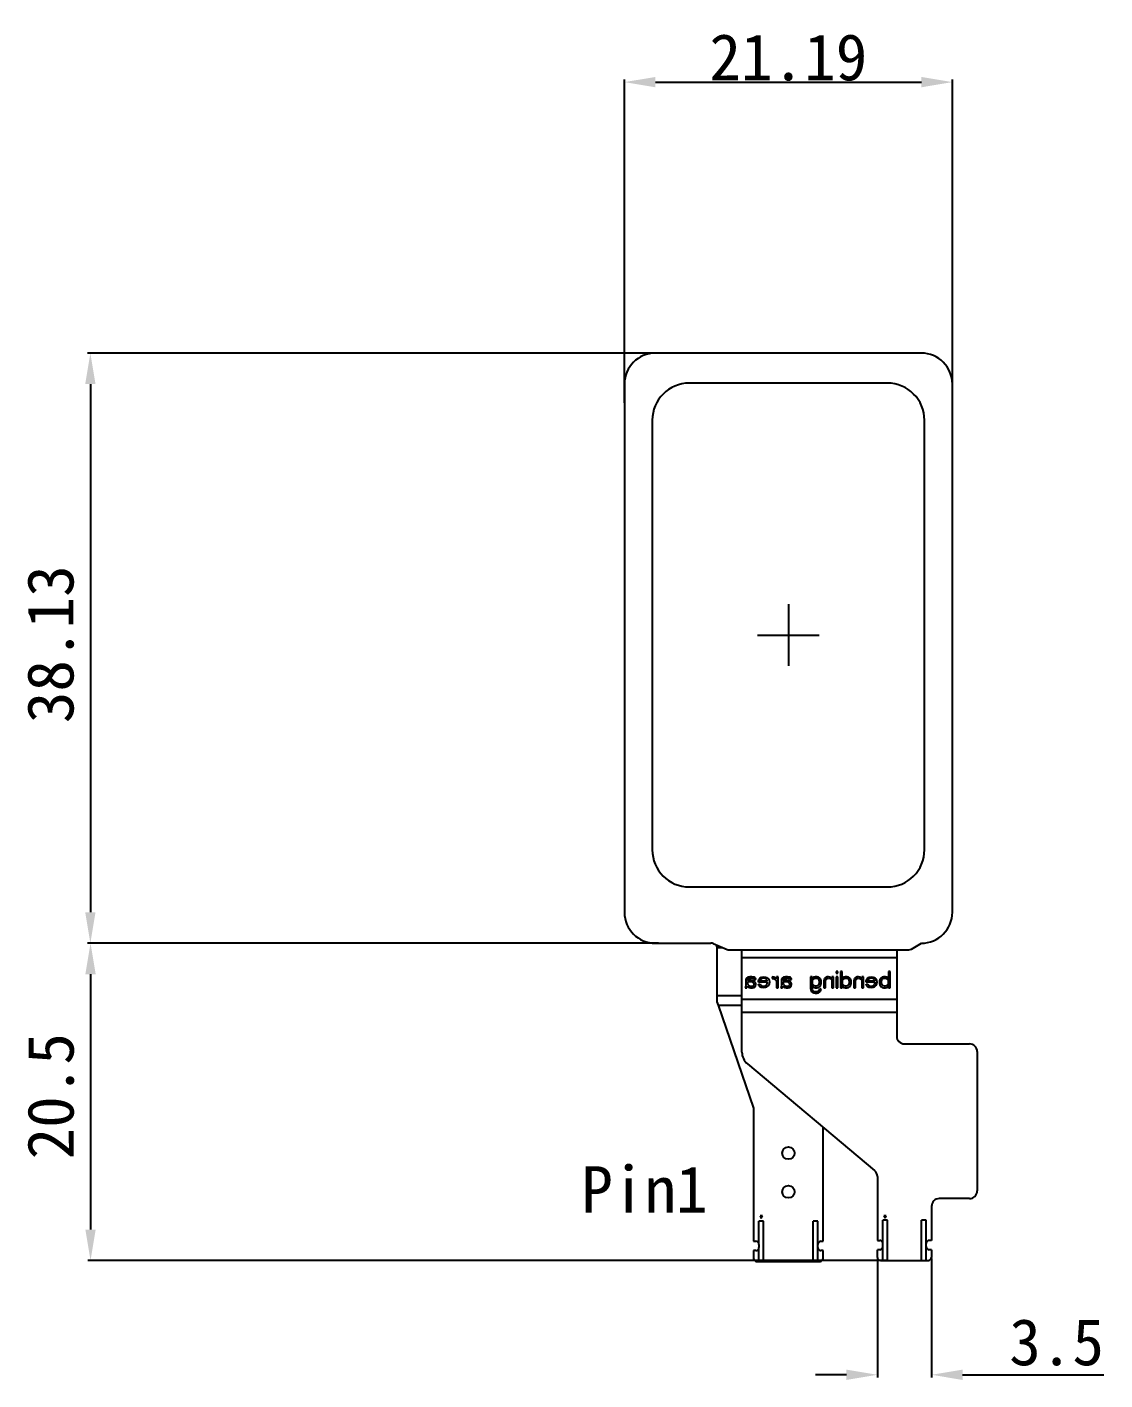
# Model space of a CAD drawing. Header units: millimetres. Extents: x 964 to 1529, y -57 to 99.
# Drawn here: x 964.3 to 1034, y 7.5 to 94.9 of the extents above; entities that cross this region are included whole.
import ezdxf

# ---------------------------------------------------------------- set-up
doc = ezdxf.new("R2010")
doc.units = ezdxf.units.MM
for name, color, linetype in [('DRW0005_DXF_DIMENSION', 7, 'Continuous'), ('DRW0005_DXF_TEXT', 7, 'Continuous'), ('LCM-0147INCHDXF_CONTINUOUS_LINE', 7, 'Continuous'), ('LCM-FPC_DXF_CONTINUOUS_LINE', 7, 'Continuous')]:
    doc.layers.add(name, color=color, linetype=linetype)
doc.styles.get("Standard").update_dxf_attribs({"font": 'SimSun.ttf'})
doc.dimstyles.new('DIMSTYLE_1', dxfattribs={"dimtxt": 3, "dimasz": 2, "dimexe": 0.18, "dimexo": 0.0625, "dimgap": 0.09, "dimtad": 1, "dimdsep": 46, "dimtxsty": 'Standard', "dimcen": 0.09, "dimadec": 0, "dimazin": 0, "dimtfac": 1, "dimtofl": 0, "dimtmove": 0, "dimatfit": 3, "dimfxl": 1, "dimtolj": 1, "dimarcsym": 0})

# ---------------------------------------------------------------- blocks, each defined once
blk = doc.blocks.new('*D103')
at = {"layer": 'Defpoints', "color": 0, "linetype": 'Continuous', "transparency": 16777216}
for p in [(1005.203, 73.862), (968.43, 35.73), (1005.203, 35.73)]:
    blk.add_point(p, dxfattribs=at)
at = {"layer": 'DRW0005_DXF_DIMENSION', "color": 0, "linetype": 'Continuous', "lineweight": -2, "transparency": 16777216}
for p, q in [((1005.141, 73.862), (968.25, 73.862)), ((968.43, 71.862), (968.43, 37.73)), ((1005.141, 35.73), (968.25, 35.73))]:
    blk.add_line(p, q, dxfattribs=at)
at = {"layer": 'DRW0005_DXF_DIMENSION', "color": 0, "linetype": 'Continuous', "transparency": 16777216}
for points in [[(968.096, 71.862), (968.763, 71.862), (968.43, 73.862)], [(968.096, 37.73), (968.763, 37.73), (968.43, 35.73)]]:
    blk.add_solid(points, dxfattribs=at)
at = {"layer": 'DRW0005_DXF_DIMENSION', "color": 0, "linetype": 'Continuous', "transparency": 16777216, "insert": (964.34, 55.052), "char_height": 3, "width": 12.48708, "attachment_point": 2, "rotation": 90, "line_spacing_factor": 0.9}
blk.add_mtext('\\A1;38.13', dxfattribs=at)
blk = doc.blocks.new('*D104')
at = {"layer": 'Defpoints', "color": 0, "linetype": 'Continuous', "transparency": 16777216}
for p in [(1005.203, 35.73), (968.441, 15.23), (1019.927, 15.23)]:
    blk.add_point(p, dxfattribs=at)
at = {"layer": 'DRW0005_DXF_DIMENSION', "color": 0, "linetype": 'Continuous', "lineweight": -2, "transparency": 16777216}
for p, q in [((1005.141, 35.73), (968.261, 35.73)), ((968.441, 33.73), (968.441, 17.23)), ((1019.864, 15.23), (968.261, 15.23))]:
    blk.add_line(p, q, dxfattribs=at)
at = {"layer": 'DRW0005_DXF_DIMENSION', "color": 0, "linetype": 'Continuous', "transparency": 16777216}
for points in [[(968.107, 33.73), (968.774, 33.73), (968.441, 35.73)], [(968.107, 17.23), (968.774, 17.23), (968.441, 15.23)]]:
    blk.add_solid(points, dxfattribs=at)
at = {"layer": 'DRW0005_DXF_DIMENSION', "color": 0, "linetype": 'Continuous', "transparency": 16777216, "insert": (964.351, 25.844), "char_height": 3, "width": 8.32472, "attachment_point": 2, "rotation": 90, "line_spacing_factor": 0.9}
blk.add_mtext('\\A1;20.5', dxfattribs=at)
blk = doc.blocks.new('*D105')
at = {"layer": 'Defpoints', "color": 0, "linetype": 'Continuous', "transparency": 16777216}
for p in [(1019.277, 15.43), (1022.777, 15.43), (1022.777, 7.848)]:
    blk.add_point(p, dxfattribs=at)
at = {"layer": 'DRW0005_DXF_DIMENSION', "color": 0, "linetype": 'Continuous', "lineweight": -2, "transparency": 16777216}
for p, q in [((1019.277, 15.367), (1019.277, 7.668)), ((1022.777, 15.367), (1022.777, 7.668)), ((1017.277, 7.848), (1015.277, 7.848)), ((1024.777, 7.848), (1033.906, 7.848))]:
    blk.add_line(p, q, dxfattribs=at)
at = {"layer": 'DRW0005_DXF_DIMENSION', "color": 0, "linetype": 'Continuous', "transparency": 16777216}
for points in [[(1017.277, 8.181), (1017.277, 7.514), (1019.277, 7.848)], [(1024.777, 8.181), (1024.777, 7.514), (1022.777, 7.848)]]:
    blk.add_solid(points, dxfattribs=at)
at = {"layer": 'DRW0005_DXF_DIMENSION', "color": 0, "linetype": 'Continuous', "transparency": 16777216, "insert": (1030.858, 9.938), "char_height": 3, "width": 6.24354, "attachment_point": 5, "line_spacing_factor": 0.9}
blk.add_mtext('\\A1;3.5', dxfattribs=at)
blk = doc.blocks.new('*D102')
at = {"layer": 'Defpoints', "color": 0, "linetype": 'Continuous', "transparency": 16777216}
for p in [(1024.121, 91.37), (1002.932, 70.581), (1024.121, 70.581)]:
    blk.add_point(p, dxfattribs=at)
at = {"layer": 'DRW0005_DXF_DIMENSION', "color": 0, "linetype": 'Continuous', "lineweight": -2, "transparency": 16777216}
for p, q in [((1002.932, 70.644), (1002.932, 91.55)), ((1004.932, 91.37), (1022.121, 91.37)), ((1024.121, 70.644), (1024.121, 91.55))]:
    blk.add_line(p, q, dxfattribs=at)
at = {"layer": 'DRW0005_DXF_DIMENSION', "color": 0, "linetype": 'Continuous', "transparency": 16777216}
for points in [[(1004.932, 91.703), (1004.932, 91.036), (1002.932, 91.37)], [(1022.121, 91.703), (1022.121, 91.036), (1024.121, 91.37)]]:
    blk.add_solid(points, dxfattribs=at)
at = {"layer": 'DRW0005_DXF_DIMENSION', "color": 0, "linetype": 'Continuous', "transparency": 16777216, "insert": (1013.527, 92.96), "char_height": 3, "attachment_point": 5}
blk.add_mtext('\\A1;21.19', dxfattribs=at)

msp = doc.modelspace()

# ---------------------------------------------------------------- linework, layer by layer
at = {"layer": 'LCM-0147INCHDXF_CONTINUOUS_LINE', "color": 7, "linetype": 'Continuous'}
for p, q in [((1022.12143, 73.8617), (1004.93223, 73.8617)), ((1002.93223, 71.8617), (1002.93223, 37.7297)), ((1019.92143, 71.9217), (1007.13223, 71.9217)), ((1024.12143, 37.7297), (1024.12143, 71.8617)), ((1004.73223, 69.5217), (1004.73223, 41.7697)), ((1022.32143, 41.7697), (1022.32143, 69.5217)), ((1013.52683, 57.6457), (1013.52683, 53.6457)), ((1011.52683, 55.6457), (1015.52683, 55.6457)), ((1007.13223, 39.3697), (1019.92143, 39.3697)), ((1004.93223, 35.7297), (1008.5269, 35.7297)), ((1008.65739, 35.71238), (1009.58277, 35.32703)), ((1009.71326, 35.3097), (1021.30087, 35.3097)), ((1010.52683, 34.78847), (1010.52683, 35.3097)), ((1020.52683, 35.3097), (1020.52683, 34.78847)), ((1021.48603, 35.34525), (1022.12143, 35.7297)), ((1020.52683, 34.78847), (1010.52683, 34.78847)), ((1010.52683, 32.08847), (1010.52683, 34.78847)), ((1020.52683, 34.78847), (1020.52683, 32.08847)), ((1020.52683, 32.08847), (1010.52683, 32.08847)), ((1010.52683, 31.25307), (1010.52683, 32.08847)), ((1020.52683, 32.08847), (1020.52683, 31.25307)), ((1020.52683, 31.25307), (1010.52683, 31.25307)), ((1010.52683, 28.69601), (1010.52683, 31.25307)), ((1020.52683, 31.25307), (1020.52683, 29.7297)), ((1021.02683, 29.2297), (1025.22683, 29.2297)), ((1025.72683, 28.7297), (1025.72683, 19.7297)), ((1010.88404, 27.92997), (1019.09822, 21.03745)), ((1019.27683, 20.65443), (1019.27683, 16.5297)), ((1022.77683, 18.7297), (1022.77683, 16.5297)), ((1025.22683, 19.2297), (1023.27683, 19.2297)), ((1019.92683, 17.8297), (1019.62683, 17.8297)), ((1019.62683, 15.2297), (1019.62683, 17.8297)), ((1019.85296, 18.11278), (1019.70069, 18.11278)), ((1019.70069, 18.11278), (1019.77683, 17.96047)), ((1019.77683, 17.96047), (1019.85296, 18.11278)), ((1019.92683, 15.2297), (1019.92683, 17.8297)), ((1022.42683, 17.8297), (1022.12683, 17.8297)), ((1022.12683, 15.2297), (1022.12683, 17.8297)), ((1022.42683, 15.2297), (1022.42683, 17.8297)), ((1019.27683, 16.5297), (1019.42683, 16.5297)), ((1019.42683, 15.9297), (1019.27683, 15.9297)), ((1019.27683, 15.4297), (1019.27683, 15.9297)), ((1022.77683, 16.5297), (1022.62683, 16.5297)), ((1022.77683, 15.9297), (1022.62683, 15.9297)), ((1022.77683, 15.9297), (1022.77683, 15.4297)), ((1019.47683, 15.2297), (1022.57683, 15.2297))]:
    msp.add_line(p, q, dxfattribs=at)
at = {"layer": 'LCM-0147INCHDXF_CONTINUOUS_LINE', "color": 2, "linetype": 'Continuous'}
for p, q in [((1010.7956, 33.45821), (1010.77383, 33.39151)), ((1010.77383, 33.39151), (1010.77383, 33.03577)), ((1010.83914, 33.50268), (1010.7956, 33.45821)), ((1010.90446, 33.54715), (1010.83914, 33.50268)), ((1010.88269, 33.39151), (1010.90446, 33.43598)), ((1010.88269, 33.32481), (1010.88269, 33.39151)), ((1011.12216, 33.32481), (1010.88269, 33.32481)), ((1011.12216, 33.23587), (1010.88269, 33.23587)), ((1010.88269, 33.23587), (1010.88269, 33.10247)), ((1011.03508, 33.56939), (1010.90446, 33.54715)), ((1010.90446, 33.43598), (1010.948, 33.45821)), ((1010.948, 33.45821), (1011.03508, 33.48045)), ((1011.16571, 33.56939), (1011.03508, 33.56939)), ((1011.03508, 33.48045), (1011.16571, 33.48045)), ((1011.25279, 33.30258), (1011.12216, 33.32481)), ((1011.20925, 33.21364), (1011.12216, 33.23587)), ((1011.3181, 33.54715), (1011.16571, 33.56939)), ((1011.16571, 33.48045), (1011.25279, 33.45821)), ((1011.25279, 33.45821), (1011.29633, 33.43598)), ((1011.33987, 33.25811), (1011.25279, 33.30258)), ((1011.29633, 33.43598), (1011.3181, 33.39151)), ((1011.36164, 33.52492), (1011.3181, 33.54715)), ((1011.3181, 33.39151), (1011.42696, 33.39151)), ((1011.38341, 33.21364), (1011.33987, 33.25811)), ((1011.40519, 33.48045), (1011.36164, 33.52492)), ((1011.42696, 33.43598), (1011.40519, 33.48045)), ((1011.42696, 33.39151), (1011.42696, 33.43598)), ((1011.60112, 33.30258), (1011.62289, 33.39151)), ((1011.60112, 33.21364), (1011.60112, 33.30258)), ((1011.62289, 33.39151), (1011.68821, 33.48045)), ((1011.68821, 33.48045), (1011.79706, 33.54715)), ((1011.75352, 33.41375), (1011.70998, 33.34704)), ((1011.70998, 33.34704), (1011.70998, 33.30258)), ((1011.70998, 33.30258), (1012.16717, 33.30258)), ((1011.81883, 33.45821), (1011.75352, 33.41375)), ((1011.79706, 33.54715), (1011.92769, 33.56939)), ((1011.94946, 33.48045), (1011.81883, 33.45821)), ((1011.92769, 33.56939), (1012.05831, 33.54715)), ((1012.03654, 33.45821), (1011.94946, 33.48045)), ((1012.08008, 33.43598), (1012.03654, 33.45821)), ((1012.05831, 33.54715), (1012.12362, 33.52492)), ((1012.14539, 33.36928), (1012.08008, 33.43598)), ((1012.12362, 33.52492), (1012.18894, 33.48045)), ((1012.16717, 33.32481), (1012.14539, 33.36928)), ((1012.16717, 33.30258), (1012.16717, 33.32481)), ((1012.18894, 33.48045), (1012.23248, 33.43598)), ((1012.23248, 33.43598), (1012.27602, 33.34704)), ((1012.27602, 33.34704), (1012.29779, 33.21364)), ((1012.58081, 33.54715), (1012.47196, 33.56939)), ((1012.47196, 33.56939), (1012.47196, 33.45821)), ((1012.47196, 33.45821), (1012.60258, 33.43598)), ((1012.64612, 33.52492), (1012.58081, 33.54715)), ((1012.60258, 33.43598), (1012.68967, 33.39151)), ((1012.71144, 33.48045), (1012.64612, 33.52492)), ((1012.68967, 33.39151), (1012.75498, 33.30258)), ((1012.75498, 33.43598), (1012.71144, 33.48045)), ((1012.86383, 33.56939), (1012.75498, 33.56939)), ((1012.75498, 33.56939), (1012.75498, 33.43598)), ((1012.75498, 33.30258), (1012.75498, 32.8579)), ((1012.86383, 32.8579), (1012.86383, 33.56939)), ((1013.10331, 33.45821), (1013.08154, 33.39151)), ((1013.08154, 33.39151), (1013.08154, 33.03577)), ((1013.14685, 33.50268), (1013.10331, 33.45821)), ((1013.21217, 33.54715), (1013.14685, 33.50268)), ((1013.19039, 33.39151), (1013.21217, 33.43598)), ((1013.19039, 33.32481), (1013.19039, 33.39151)), ((1013.42987, 33.32481), (1013.19039, 33.32481)), ((1013.42987, 33.23587), (1013.19039, 33.23587)), ((1013.19039, 33.23587), (1013.19039, 33.10247)), ((1013.34279, 33.56939), (1013.21217, 33.54715)), ((1013.21217, 33.43598), (1013.25571, 33.45821)), ((1013.25571, 33.45821), (1013.34279, 33.48045)), ((1013.47342, 33.56939), (1013.34279, 33.56939)), ((1013.34279, 33.48045), (1013.47342, 33.48045)), ((1013.5605, 33.30258), (1013.42987, 33.32481)), ((1013.51696, 33.21364), (1013.42987, 33.23587)), ((1013.62581, 33.54715), (1013.47342, 33.56939)), ((1013.47342, 33.48045), (1013.5605, 33.45821)), ((1013.5605, 33.45821), (1013.60404, 33.43598)), ((1013.64758, 33.25811), (1013.5605, 33.30258)), ((1013.60404, 33.43598), (1013.62581, 33.39151)), ((1013.66935, 33.52492), (1013.62581, 33.54715)), ((1013.62581, 33.39151), (1013.73467, 33.39151)), ((1013.69112, 33.21364), (1013.64758, 33.25811)), ((1013.71289, 33.48045), (1013.66935, 33.52492)), ((1013.73467, 33.43598), (1013.71289, 33.48045)), ((1013.73467, 33.39151), (1013.73467, 33.43598)), ((1015.06269, 33.56939), (1014.95383, 33.56939)), ((1014.95383, 33.56939), (1014.95383, 32.81343)), ((1015.06269, 33.43598), (1015.06269, 33.56939)), ((1015.08446, 33.48045), (1015.06269, 33.43598)), ((1015.10623, 33.39151), (1015.06269, 33.32481)), ((1015.06269, 33.32481), (1015.06269, 33.10247)), ((1015.128, 33.52492), (1015.08446, 33.48045)), ((1015.17154, 33.43598), (1015.10623, 33.39151)), ((1015.17154, 33.54715), (1015.128, 33.52492)), ((1015.25862, 33.56939), (1015.17154, 33.54715)), ((1015.25862, 33.45821), (1015.17154, 33.43598)), ((1015.38925, 33.56939), (1015.25862, 33.56939)), ((1015.38925, 33.45821), (1015.25862, 33.45821)), ((1015.47633, 33.54715), (1015.38925, 33.56939)), ((1015.47633, 33.41375), (1015.38925, 33.45821)), ((1015.54164, 33.50268), (1015.47633, 33.54715)), ((1015.51987, 33.34704), (1015.47633, 33.41375)), ((1015.54164, 33.28034), (1015.51987, 33.34704)), ((1015.60696, 33.43598), (1015.54164, 33.50268)), ((1015.54164, 33.14694), (1015.54164, 33.28034)), ((1015.62873, 33.39151), (1015.60696, 33.43598)), ((1015.6505, 33.30258), (1015.62873, 33.39151)), ((1015.6505, 33.1247), (1015.6505, 33.30258)), ((1015.84644, 33.39151), (1015.82467, 33.28034)), ((1015.82467, 33.28034), (1015.82467, 32.8579)), ((1015.86821, 33.45821), (1015.84644, 33.39151)), ((1015.91175, 33.50268), (1015.86821, 33.45821)), ((1015.97706, 33.54715), (1015.91175, 33.50268)), ((1015.93352, 33.28034), (1015.95529, 33.39151)), ((1015.93352, 32.8579), (1015.93352, 33.28034)), ((1015.95529, 33.39151), (1015.99883, 33.43598)), ((1016.04237, 33.56939), (1015.97706, 33.54715)), ((1015.99883, 33.43598), (1016.04237, 33.45821)), ((1016.12946, 33.56939), (1016.04237, 33.56939)), ((1016.04237, 33.45821), (1016.12946, 33.48045)), ((1016.21654, 33.54715), (1016.12946, 33.56939)), ((1016.12946, 33.48045), (1016.21654, 33.45821)), ((1016.28185, 33.50268), (1016.21654, 33.54715)), ((1016.21654, 33.45821), (1016.28185, 33.41375)), ((1016.32539, 33.45821), (1016.28185, 33.50268)), ((1016.28185, 33.41375), (1016.32539, 33.36928)), ((1016.43425, 33.56939), (1016.32539, 33.56939)), ((1016.32539, 33.56939), (1016.32539, 33.45821)), ((1016.32539, 33.36928), (1016.32539, 32.8579)), ((1016.43425, 32.8579), (1016.43425, 33.56939)), ((1016.71727, 33.9029), (1016.60841, 33.9029)), ((1016.60841, 33.9029), (1016.60841, 33.79173)), ((1016.60841, 33.79173), (1016.71727, 33.79173)), ((1016.71727, 33.56939), (1016.60841, 33.56939)), ((1016.60841, 33.56939), (1016.60841, 32.8579)), ((1016.71727, 33.79173), (1016.71727, 33.9029)), ((1016.71727, 32.8579), (1016.71727, 33.56939)), ((1017.00029, 33.9029), (1016.89144, 33.9029)), ((1016.89144, 33.9029), (1016.89144, 32.8579)), ((1017.00029, 33.43598), (1017.00029, 33.9029)), ((1017.02206, 33.48045), (1017.00029, 33.43598)), ((1017.04383, 33.39151), (1017.00029, 33.32481)), ((1017.00029, 33.32481), (1017.00029, 33.10247)), ((1017.0656, 33.52492), (1017.02206, 33.48045)), ((1017.10914, 33.43598), (1017.04383, 33.39151)), ((1017.10914, 33.54715), (1017.0656, 33.52492)), ((1017.19623, 33.56939), (1017.10914, 33.54715)), ((1017.19623, 33.45821), (1017.10914, 33.43598)), ((1017.32685, 33.56939), (1017.19623, 33.56939)), ((1017.32685, 33.45821), (1017.19623, 33.45821)), ((1017.41394, 33.54715), (1017.32685, 33.56939)), ((1017.41394, 33.41375), (1017.32685, 33.45821)), ((1017.47925, 33.50268), (1017.41394, 33.54715)), ((1017.45748, 33.34704), (1017.41394, 33.41375)), ((1017.47925, 33.28034), (1017.45748, 33.34704)), ((1017.54456, 33.43598), (1017.47925, 33.50268)), ((1017.47925, 33.14694), (1017.47925, 33.28034)), ((1017.56633, 33.39151), (1017.54456, 33.43598)), ((1017.5881, 33.30258), (1017.56633, 33.39151)), ((1017.5881, 33.1247), (1017.5881, 33.30258)), ((1017.78404, 33.39151), (1017.76227, 33.28034)), ((1017.76227, 33.28034), (1017.76227, 32.8579)), ((1017.80581, 33.45821), (1017.78404, 33.39151)), ((1017.84935, 33.50268), (1017.80581, 33.45821)), ((1017.91466, 33.54715), (1017.84935, 33.50268)), ((1017.87112, 33.28034), (1017.89289, 33.39151)), ((1017.87112, 32.8579), (1017.87112, 33.28034)), ((1017.89289, 33.39151), (1017.93644, 33.43598)), ((1017.97998, 33.56939), (1017.91466, 33.54715)), ((1017.93644, 33.43598), (1017.97998, 33.45821)), ((1018.06706, 33.56939), (1017.97998, 33.56939)), ((1017.97998, 33.45821), (1018.06706, 33.48045)), ((1018.15414, 33.54715), (1018.06706, 33.56939)), ((1018.06706, 33.48045), (1018.15414, 33.45821)), ((1018.21946, 33.50268), (1018.15414, 33.54715)), ((1018.15414, 33.45821), (1018.21946, 33.41375)), ((1018.263, 33.45821), (1018.21946, 33.50268)), ((1018.21946, 33.41375), (1018.263, 33.36928)), ((1018.37185, 33.56939), (1018.263, 33.56939)), ((1018.263, 33.56939), (1018.263, 33.45821)), ((1018.263, 33.36928), (1018.263, 32.8579)), ((1018.37185, 32.8579), (1018.37185, 33.56939)), ((1018.54602, 33.30258), (1018.56779, 33.39151)), ((1018.54602, 33.21364), (1018.54602, 33.30258)), ((1018.56779, 33.39151), (1018.6331, 33.48045)), ((1018.6331, 33.48045), (1018.74196, 33.54715)), ((1018.69841, 33.41375), (1018.65487, 33.34704)), ((1018.65487, 33.34704), (1018.65487, 33.30258)), ((1018.65487, 33.30258), (1019.11206, 33.30258)), ((1018.76373, 33.45821), (1018.69841, 33.41375)), ((1018.74196, 33.54715), (1018.87258, 33.56939)), ((1018.89435, 33.48045), (1018.76373, 33.45821)), ((1018.87258, 33.56939), (1019.00321, 33.54715)), ((1018.98144, 33.45821), (1018.89435, 33.48045)), ((1019.02498, 33.43598), (1018.98144, 33.45821)), ((1019.00321, 33.54715), (1019.06852, 33.52492)), ((1019.09029, 33.36928), (1019.02498, 33.43598)), ((1019.06852, 33.52492), (1019.13383, 33.48045)), ((1019.11206, 33.32481), (1019.09029, 33.36928)), ((1019.11206, 33.30258), (1019.11206, 33.32481)), ((1019.13383, 33.48045), (1019.17737, 33.43598)), ((1019.17737, 33.43598), (1019.22091, 33.34704)), ((1019.22091, 33.34704), (1019.24269, 33.21364)), ((1019.43862, 33.39151), (1019.41685, 33.30258)), ((1019.41685, 33.30258), (1019.41685, 33.1247)), ((1019.46039, 33.43598), (1019.43862, 33.39151)), ((1019.52571, 33.50268), (1019.46039, 33.43598)), ((1019.59102, 33.54715), (1019.52571, 33.50268)), ((1019.54748, 33.34704), (1019.52571, 33.28034)), ((1019.52571, 33.28034), (1019.52571, 33.14694)), ((1019.59102, 33.41375), (1019.54748, 33.34704)), ((1019.6781, 33.56939), (1019.59102, 33.54715)), ((1019.6781, 33.45821), (1019.59102, 33.41375)), ((1019.80873, 33.56939), (1019.6781, 33.56939)), ((1019.80873, 33.45821), (1019.6781, 33.45821)), ((1019.89581, 33.54715), (1019.80873, 33.56939)), ((1019.89581, 33.43598), (1019.80873, 33.45821)), ((1019.93935, 33.52492), (1019.89581, 33.54715)), ((1019.96112, 33.39151), (1019.89581, 33.43598)), ((1019.98289, 33.48045), (1019.93935, 33.52492)), ((1020.00466, 33.32481), (1019.96112, 33.39151)), ((1020.00466, 33.43598), (1019.98289, 33.48045)), ((1020.11352, 33.9029), (1020.00466, 33.9029)), ((1020.00466, 33.9029), (1020.00466, 33.43598)), ((1020.00466, 33.10247), (1020.00466, 33.32481)), ((1020.11352, 32.8579), (1020.11352, 33.9029)), ((1010.75206, 32.9246), (1010.73029, 32.8579)), ((1010.73029, 32.8579), (1010.83914, 32.8579)), ((1010.77383, 33.03577), (1010.75206, 32.9246)), ((1010.83914, 32.8579), (1010.86091, 32.90236)), ((1010.86091, 32.90236), (1010.88269, 32.96907)), ((1010.88269, 33.10247), (1010.90446, 33.058)), ((1010.88269, 32.96907), (1010.90446, 32.9246)), ((1010.90446, 33.058), (1010.96977, 32.9913)), ((1010.90446, 32.9246), (1010.96977, 32.88013)), ((1010.96977, 32.9913), (1011.07862, 32.94683)), ((1010.96977, 32.88013), (1011.07862, 32.8579)), ((1011.07862, 32.94683), (1011.20925, 32.94683)), ((1011.07862, 32.8579), (1011.20925, 32.8579)), ((1011.25279, 33.19141), (1011.20925, 33.21364)), ((1011.20925, 32.94683), (1011.29633, 32.9913)), ((1011.20925, 32.8579), (1011.29633, 32.88013)), ((1011.29633, 33.14694), (1011.25279, 33.19141)), ((1011.3181, 33.08024), (1011.29633, 33.14694)), ((1011.29633, 32.9913), (1011.3181, 33.03577)), ((1011.29633, 32.88013), (1011.33987, 32.90236)), ((1011.3181, 33.03577), (1011.3181, 33.08024)), ((1011.33987, 32.90236), (1011.40519, 32.96907)), ((1011.42696, 33.1247), (1011.38341, 33.21364)), ((1011.40519, 32.96907), (1011.42696, 33.058)), ((1011.42696, 33.058), (1011.42696, 33.1247)), ((1012.18894, 33.21364), (1011.60112, 33.21364)), ((1011.60112, 33.08024), (1011.70998, 33.08024)), ((1011.62289, 32.9913), (1011.60112, 33.08024)), ((1011.68821, 32.9246), (1011.62289, 32.9913)), ((1011.77529, 32.88013), (1011.68821, 32.9246)), ((1011.70998, 33.08024), (1011.73175, 33.01353)), ((1011.73175, 33.01353), (1011.79706, 32.96907)), ((1011.92769, 32.8579), (1011.77529, 32.88013)), ((1011.79706, 32.96907), (1011.94946, 32.94683)), ((1012.05831, 32.88013), (1011.92769, 32.8579)), ((1011.94946, 32.94683), (1012.03654, 32.96907)), ((1012.03654, 32.96907), (1012.08008, 32.9913)), ((1012.12362, 32.90236), (1012.05831, 32.88013)), ((1012.08008, 32.9913), (1012.14539, 33.058)), ((1012.18894, 32.94683), (1012.12362, 32.90236)), ((1012.14539, 33.058), (1012.16717, 33.10247)), ((1012.16717, 33.10247), (1012.18894, 33.16917)), ((1012.18894, 33.16917), (1012.18894, 33.21364)), ((1012.23248, 32.9913), (1012.18894, 32.94683)), ((1012.27602, 33.08024), (1012.23248, 32.9913)), ((1012.29779, 33.21364), (1012.27602, 33.08024)), ((1012.75498, 32.8579), (1012.86383, 32.8579)), ((1013.05977, 32.9246), (1013.038, 32.8579)), ((1013.038, 32.8579), (1013.14685, 32.8579)), ((1013.08154, 33.03577), (1013.05977, 32.9246)), ((1013.14685, 32.8579), (1013.16862, 32.90236)), ((1013.16862, 32.90236), (1013.19039, 32.96907)), ((1013.19039, 33.10247), (1013.21217, 33.058)), ((1013.19039, 32.96907), (1013.21217, 32.9246)), ((1013.21217, 33.058), (1013.27748, 32.9913)), ((1013.21217, 32.9246), (1013.27748, 32.88013)), ((1013.27748, 32.9913), (1013.38633, 32.94683)), ((1013.27748, 32.88013), (1013.38633, 32.8579)), ((1013.38633, 32.94683), (1013.51696, 32.94683)), ((1013.38633, 32.8579), (1013.51696, 32.8579)), ((1013.5605, 33.19141), (1013.51696, 33.21364)), ((1013.51696, 32.94683), (1013.60404, 32.9913)), ((1013.51696, 32.8579), (1013.60404, 32.88013)), ((1013.60404, 33.14694), (1013.5605, 33.19141)), ((1013.62581, 33.08024), (1013.60404, 33.14694)), ((1013.60404, 32.9913), (1013.62581, 33.03577)), ((1013.60404, 32.88013), (1013.64758, 32.90236)), ((1013.62581, 33.03577), (1013.62581, 33.08024)), ((1013.64758, 32.90236), (1013.71289, 32.96907)), ((1013.73467, 33.1247), (1013.69112, 33.21364)), ((1013.71289, 32.96907), (1013.73467, 33.058)), ((1013.73467, 33.058), (1013.73467, 33.1247)), ((1014.95383, 32.81343), (1014.99737, 32.65779)), ((1014.99737, 32.65779), (1015.04092, 32.59109)), ((1015.04092, 32.59109), (1015.10623, 32.54662)), ((1015.06269, 33.10247), (1015.10623, 33.03577)), ((1015.06269, 32.9913), (1015.08446, 32.94683)), ((1015.06269, 32.81343), (1015.06269, 32.9913)), ((1015.08446, 32.72449), (1015.06269, 32.81343)), ((1015.08446, 32.94683), (1015.128, 32.90236)), ((1015.10623, 32.68002), (1015.08446, 32.72449)), ((1015.10623, 33.03577), (1015.17154, 32.9913)), ((1015.17154, 32.61332), (1015.10623, 32.68002)), ((1015.10623, 32.54662), (1015.17154, 32.52439)), ((1015.128, 32.90236), (1015.17154, 32.88013)), ((1015.17154, 32.9913), (1015.25862, 32.96907)), ((1015.17154, 32.88013), (1015.25862, 32.8579)), ((1015.25862, 32.59109), (1015.17154, 32.61332)), ((1015.17154, 32.52439), (1015.25862, 32.50215)), ((1015.25862, 32.96907), (1015.34571, 32.96907)), ((1015.25862, 32.8579), (1015.38925, 32.8579)), ((1015.38925, 32.59109), (1015.25862, 32.59109)), ((1015.25862, 32.50215), (1015.38925, 32.50215)), ((1015.34571, 32.96907), (1015.43279, 32.9913)), ((1015.38925, 32.8579), (1015.47633, 32.88013)), ((1015.47633, 32.63556), (1015.38925, 32.59109)), ((1015.38925, 32.50215), (1015.47633, 32.52439)), ((1015.43279, 32.9913), (1015.4981, 33.03577)), ((1015.47633, 32.88013), (1015.54164, 32.9246)), ((1015.51987, 32.70226), (1015.47633, 32.63556)), ((1015.47633, 32.52439), (1015.54164, 32.56885)), ((1015.4981, 33.03577), (1015.51987, 33.08024)), ((1015.51987, 33.08024), (1015.54164, 33.14694)), ((1015.54164, 32.76896), (1015.51987, 32.70226)), ((1015.54164, 32.9246), (1015.60696, 32.9913)), ((1015.6505, 32.76896), (1015.54164, 32.76896)), ((1015.54164, 32.56885), (1015.60696, 32.63556)), ((1015.60696, 32.9913), (1015.62873, 33.03577)), ((1015.60696, 32.63556), (1015.6505, 32.76896)), ((1015.62873, 33.03577), (1015.6505, 33.1247)), ((1015.82467, 32.8579), (1015.93352, 32.8579)), ((1016.32539, 32.8579), (1016.43425, 32.8579)), ((1016.60841, 32.8579), (1016.71727, 32.8579)), ((1016.89144, 32.8579), (1017.00029, 32.8579)), ((1017.00029, 33.10247), (1017.04383, 33.03577)), ((1017.00029, 32.9913), (1017.02206, 32.94683)), ((1017.00029, 32.8579), (1017.00029, 32.9913)), ((1017.02206, 32.94683), (1017.0656, 32.90236)), ((1017.04383, 33.03577), (1017.10914, 32.9913)), ((1017.0656, 32.90236), (1017.10914, 32.88013)), ((1017.10914, 32.9913), (1017.19623, 32.96907)), ((1017.10914, 32.88013), (1017.19623, 32.8579)), ((1017.19623, 32.96907), (1017.28331, 32.96907)), ((1017.19623, 32.8579), (1017.32685, 32.8579)), ((1017.28331, 32.96907), (1017.37039, 32.9913)), ((1017.32685, 32.8579), (1017.41394, 32.88013)), ((1017.37039, 32.9913), (1017.43571, 33.03577)), ((1017.41394, 32.88013), (1017.47925, 32.9246)), ((1017.43571, 33.03577), (1017.47925, 33.14694)), ((1017.47925, 32.9246), (1017.54456, 32.9913)), ((1017.54456, 32.9913), (1017.56633, 33.03577)), ((1017.56633, 33.03577), (1017.5881, 33.1247)), ((1017.76227, 32.8579), (1017.87112, 32.8579)), ((1018.263, 32.8579), (1018.37185, 32.8579)), ((1019.13383, 33.21364), (1018.54602, 33.21364)), ((1018.54602, 33.08024), (1018.65487, 33.08024)), ((1018.56779, 32.9913), (1018.54602, 33.08024)), ((1018.6331, 32.9246), (1018.56779, 32.9913)), ((1018.72019, 32.88013), (1018.6331, 32.9246)), ((1018.65487, 33.08024), (1018.67664, 33.01353)), ((1018.67664, 33.01353), (1018.74196, 32.96907)), ((1018.87258, 32.8579), (1018.72019, 32.88013)), ((1018.74196, 32.96907), (1018.89435, 32.94683)), ((1019.00321, 32.88013), (1018.87258, 32.8579)), ((1018.89435, 32.94683), (1018.98144, 32.96907)), ((1018.98144, 32.96907), (1019.02498, 32.9913)), ((1019.06852, 32.90236), (1019.00321, 32.88013)), ((1019.02498, 32.9913), (1019.09029, 33.058)), ((1019.13383, 32.94683), (1019.06852, 32.90236)), ((1019.09029, 33.058), (1019.11206, 33.10247)), ((1019.11206, 33.10247), (1019.13383, 33.16917)), ((1019.13383, 33.16917), (1019.13383, 33.21364)), ((1019.17737, 32.9913), (1019.13383, 32.94683)), ((1019.22091, 33.08024), (1019.17737, 32.9913)), ((1019.24269, 33.21364), (1019.22091, 33.08024)), ((1019.41685, 33.1247), (1019.43862, 33.03577)), ((1019.43862, 33.03577), (1019.52571, 32.9246)), ((1019.52571, 33.14694), (1019.56925, 33.03577)), ((1019.52571, 32.9246), (1019.59102, 32.88013)), ((1019.56925, 33.03577), (1019.63456, 32.9913)), ((1019.59102, 32.88013), (1019.6781, 32.8579)), ((1019.63456, 32.9913), (1019.72164, 32.96907)), ((1019.6781, 32.8579), (1019.80873, 32.8579)), ((1019.72164, 32.96907), (1019.80873, 32.96907)), ((1019.80873, 32.96907), (1019.89581, 32.9913)), ((1019.80873, 32.8579), (1019.89581, 32.88013)), ((1019.89581, 32.9913), (1019.96112, 33.03577)), ((1019.89581, 32.88013), (1019.93935, 32.90236)), ((1019.93935, 32.90236), (1019.98289, 32.94683)), ((1019.96112, 33.03577), (1020.00466, 33.10247)), ((1019.98289, 32.94683), (1020.00466, 32.9913)), ((1020.00466, 32.9913), (1020.00466, 32.8579)), ((1020.00466, 32.8579), (1020.11352, 32.8579))]:
    msp.add_line(p, q, dxfattribs=at)
at = {"layer": 'LCM-0147INCHDXF_CONTINUOUS_LINE', "color": 7, "linetype": 'Continuous'}
for centre, radius, start, end in [((1004.93223, 71.8617), 2, 90, 180), ((1022.12143, 71.8617), 2, 0, 90), ((1007.13223, 69.5217), 2.4, 90, 180), ((1019.92143, 69.5217), 2.4, 0, 90), ((1007.13223, 41.7697), 2.4, 180, 270), ((1019.92143, 41.7697), 2.4, 270, 0), ((1004.93223, 37.7297), 2, 180, 270), ((1022.12143, 37.7297), 2, 270, 0), ((1008.5269, 35.2297), 0.5, 74.8719491, 90), ((1009.71326, 35.8097), 0.5, 254.8719491, 270), ((1021.30087, 35.8097), 0.5, 270, 291.7345309), ((1021.02683, 29.7297), 0.5, 180, 270), ((1025.22683, 28.7297), 0.5, 0, 90), ((1011.52683, 28.69601), 1, 180, 230), ((1018.77683, 20.65443), 0.5, 0, 50), ((1025.22683, 19.7297), 0.5, 270, 0), ((1023.27683, 18.7297), 0.5, 90, 180), ((1019.42683, 16.3297), 0.2, 0, 90), ((1019.42683, 16.1297), 0.2, 270, 0), ((1022.62683, 16.3297), 0.2, 90, 180), ((1022.62683, 16.1297), 0.2, 180, 270), ((1019.47683, 15.4297), 0.2, 180, 270), ((1022.57683, 15.4297), 0.2, 270, 0)]:
    msp.add_arc(centre, radius, start, end, dxfattribs=at)
at = {"layer": 'LCM-FPC_DXF_CONTINUOUS_LINE', "color": 3, "linetype": 'Continuous'}
for p, q in [((1008.91304, 35.50244), (1008.91304, 35.46526)), ((1008.91304, 35.46526), (1009.25083, 35.46526)), ((1008.91304, 35.46526), (1008.91304, 32.34697)), ((1008.91304, 32.34697), (1010.52683, 32.34697)), ((1008.91304, 32.34697), (1008.91304, 31.95582)), ((1008.91304, 31.95582), (1008.98826, 31.73668)), ((1008.98826, 31.73668), (1010.52683, 31.73668)), ((1008.98826, 31.73668), (1011.27682, 25.06954)), ((1011.27682, 25.06954), (1011.27682, 16.4717)), ((1015.77682, 16.4717), (1015.77682, 23.82444)), ((1011.92682, 17.7717), (1011.62682, 17.7717)), ((1011.62682, 16.2717), (1011.62682, 17.7717)), ((1011.84622, 18.1111), (1011.70741, 18.1111)), ((1011.70741, 18.1111), (1011.77682, 17.94562)), ((1011.77682, 17.94562), (1011.84622, 18.1111)), ((1011.92682, 15.1717), (1011.92682, 17.7717)), ((1015.42682, 17.7717), (1015.12682, 17.7717)), ((1015.12682, 15.1717), (1015.12682, 17.7717)), ((1015.42682, 16.2717), (1015.42682, 17.7717)), ((1011.27682, 16.4717), (1011.42682, 16.4717)), ((1011.42682, 15.8717), (1011.27682, 15.8717)), ((1011.27682, 15.8717), (1011.27682, 15.3717)), ((1011.62682, 15.1717), (1011.62682, 16.0717)), ((1015.42682, 15.1717), (1015.42682, 16.0717)), ((1015.62682, 16.4717), (1015.77682, 16.4717)), ((1015.77682, 15.8717), (1015.62682, 15.8717)), ((1015.77682, 15.3717), (1015.77682, 15.8717)), ((1011.47682, 15.1717), (1011.62682, 15.1717)), ((1011.92682, 15.1717), (1015.12682, 15.1717)), ((1015.42682, 15.1717), (1015.57682, 15.1717))]:
    msp.add_line(p, q, dxfattribs=at)
at = {"layer": 'LCM-FPC_DXF_CONTINUOUS_LINE', "color": 7, "linetype": 'Continuous'}
for p, q in [((1011.62682, 16.2717), (1011.62682, 16.0717)), ((1015.42682, 16.0717), (1015.42682, 16.2717)), ((1011.62682, 15.1717), (1011.92682, 15.1717)), ((1015.12682, 15.1717), (1015.42682, 15.1717))]:
    msp.add_line(p, q, dxfattribs=at)
at = {"layer": 'LCM-FPC_DXF_CONTINUOUS_LINE', "color": 3, "linetype": 'Continuous'}
for centre in [(1013.52682, 22.1717), (1013.52682, 19.6717)]:
    msp.add_circle(centre, 0.4, dxfattribs=at)
for centre, radius, start, end in [((1008.41304, 35.50244), 0.5, 0, 12.6095654), ((1011.42682, 16.2717), 0.2, 0, 90), ((1011.42682, 16.0717), 0.2, 270, 0), ((1015.62682, 16.2717), 0.2, 90, 180), ((1015.62682, 16.0717), 0.2, 180, 270), ((1011.47682, 15.3717), 0.2, 180, 270), ((1015.57682, 15.3717), 0.2, 270, 360)]:
    msp.add_arc(centre, radius, start, end, dxfattribs=at)

# ---------------------------------------------------------------- texts
at = {"layer": 'DRW0005_DXF_TEXT', "color": 2, "linetype": 'Continuous', "insert": (1000.14637, 21.32711), "char_height": 3, "width": 8.3247232, "attachment_point": 1, "line_spacing_factor": 0.9}
msp.add_mtext('Pin1', dxfattribs=at)

# ---------------------------------------------------------------- dimensions: what is measured, and where the dimension line sits
at = {"layer": 'DRW0005_DXF_DIMENSION', "color": 2, "linetype": 'Continuous'}
dim = msp.add_linear_dim(base=(1024.12143, 91.36961), p1=(1002.93223, 70.58146), p2=(1024.12143, 70.58146), dimstyle='DIMSTYLE_1', dxfattribs=at)
dim.commit()
dim.dimension.update_dxf_attribs({"geometry": '*D102', "text_midpoint": (1013.52683, 92.95961)})
for base, p1, p2, picture, middle in [((968.42972, 35.7297), (1005.20323, 73.8617), (1005.20323, 35.7297), '*D103', (968.42972, 55.05202)), ((968.44066, 15.2297), (1005.20323, 35.7297), (1019.92683, 15.2297), '*D104', (968.44066, 25.84439))]:
    dim = msp.add_linear_dim(base=base, p1=p1, p2=p2, angle=270, dimstyle='DIMSTYLE_1', dxfattribs=at)
    dim.commit()
    dim.dimension.update_dxf_attribs({"geometry": picture, "text_midpoint": middle, "dimtype": 160})
dim = msp.add_linear_dim(base=(1022.77683, 7.84782), p1=(1019.27683, 15.4297), p2=(1022.77683, 15.4297), dimstyle='DIMSTYLE_1', dxfattribs=at)
dim.commit()
dim.dimension.update_dxf_attribs({"geometry": '*D105', "text_midpoint": (1030.85803, 7.84782), "dimtype": 160})

doc.saveas('drawing.dxf')
